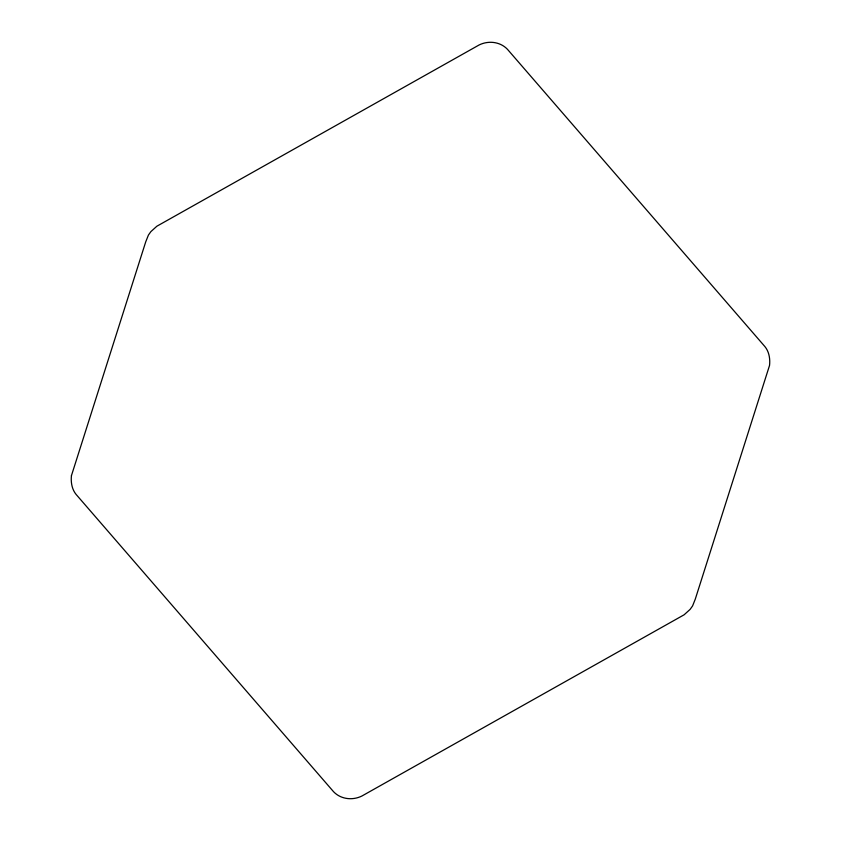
<?xml version="1.0" encoding="UTF-8"?>
<svg xmlns="http://www.w3.org/2000/svg" width="841" height="841" viewBox="0 0 841 841"><rect width="100%" height="100%" fill="white"/><g stroke="black" fill="none" stroke-linecap="round" stroke-linejoin="round"><path stroke-width="1.26" d="M71.453 475.607C70.739 482.061 71.842 489.21 76.058 494.371L332.206 790.151C339.27 799.108 351.874 800.979 361.893 796.028L684.132 614.782L690.104 609.389L692.563 605.951L695.286 599.128L769.547 365.393C770.261 358.939 769.158 351.79 764.942 346.629L508.794 50.849C501.73 41.892 489.126 40.021 479.107 44.972L156.868 226.218L150.896 231.611L148.436 235.049L145.714 241.872L71.453 475.607"/></g></svg>
